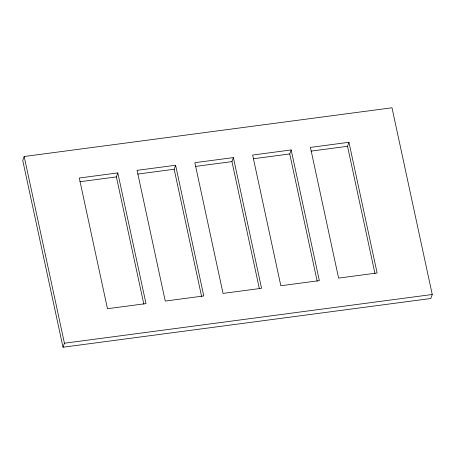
<?xml version="1.0" encoding="UTF-8"?>
<svg xmlns="http://www.w3.org/2000/svg" width="455" height="455" viewBox="0 0 455 455"><rect width="100%" height="100%" fill="white"/><g stroke="black" fill="none" stroke-linecap="round" stroke-linejoin="round"><path stroke-width="0.68" d="M24.178 156.503L22.75 160.501L63.006 347.222L430.822 298.497L432.25 294.499L391.994 107.778L24.178 156.503L64.434 343.224L63.006 347.222M143.831 304.15L116.395 176.904L117.817 172.906L79.295 178.007L107.477 308.712L145.998 303.61L117.817 172.906M201.611 296.495L174.174 169.254L175.602 165.25L137.08 170.352L165.262 301.056L203.783 295.955L175.602 165.25M259.395 288.845L231.959 161.599L233.381 157.595L194.859 162.697L223.041 293.401L261.562 288.299L233.381 157.595M317.175 281.19L289.738 153.944L291.166 149.94L252.644 155.047L280.826 285.746L319.347 280.644L291.166 149.94M374.96 273.535L347.523 146.288L348.945 142.29L310.424 147.392L338.605 278.096L377.127 272.989L348.945 142.29M79.972 181.733L116.395 176.904M137.757 174.077L174.174 169.254M195.536 166.422L231.959 161.599M253.321 158.767L289.738 153.944M311.101 151.111L347.523 146.288M64.434 343.224L432.25 294.499"/></g></svg>
